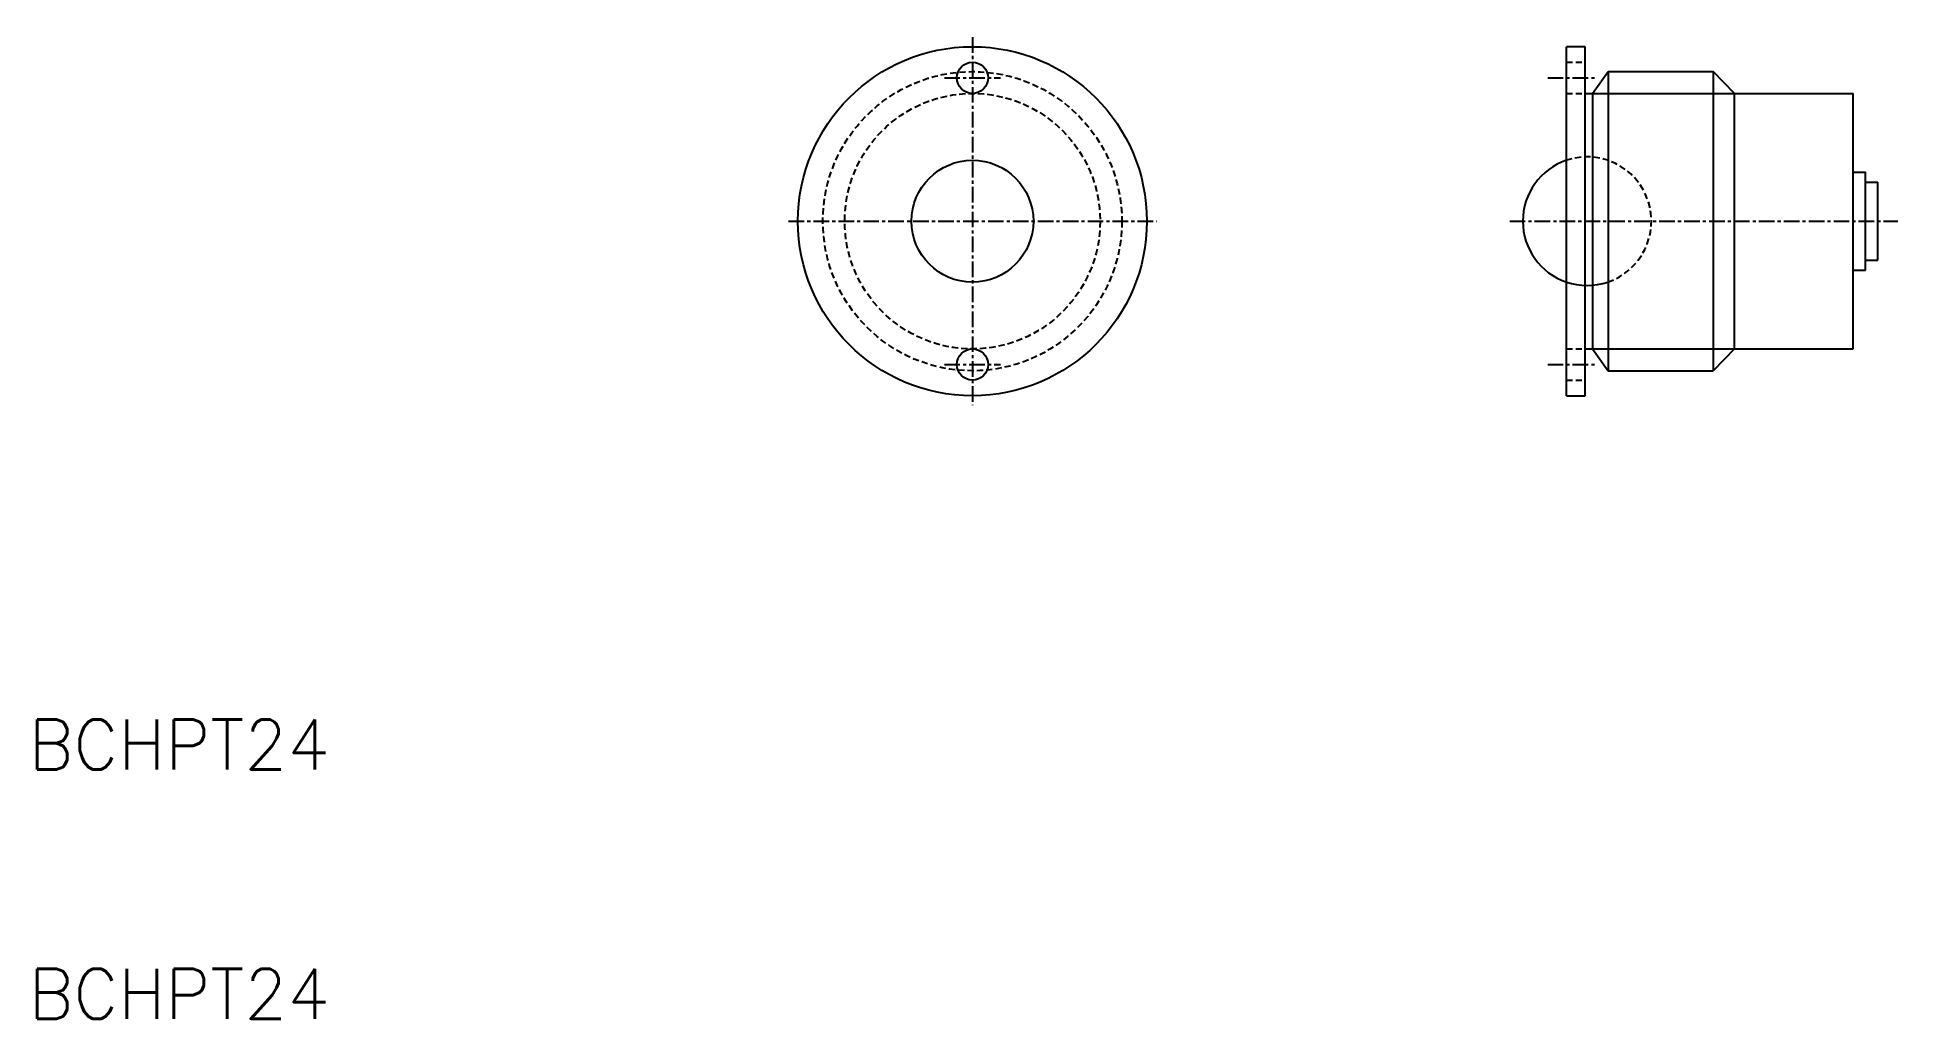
# Model space of a CAD drawing. Extents: x 11 to 160, y -117 to -38.
import ezdxf

# ---------------------------------------------------------------- set-up
doc = ezdxf.new("R2010")
doc.units = 0
doc.linetypes.add('CENTER', pattern=[2, 1.25, -0.25, 0.25, -0.25])
doc.linetypes.add('DASHED', pattern=[0.75, 0.5, -0.25])
doc.layers.get('0').update_dxf_attribs({"linetype": 'CONTINUOUS'})
doc.layers.add('CENTER', color=1, linetype='CENTER')
doc.styles.get("Standard").update_dxf_attribs({"font": 'txt.shx'})

msp = doc.modelspace()

# ---------------------------------------------------------------- linework, layer by layer
at = {"color": 7, "linetype": 'CONTINUOUS'}
for p, q in [((135.4, -38.85), (133.9, -38.85)), ((133.9, -66.85), (133.9, -38.85)), ((135.4, -66.85), (135.4, -38.85)), ((136, -42.6), (137.25, -40.85)), ((137.25, -40.85), (145.69, -40.85)), ((137.25, -40.85), (137.25, -64.85)), ((147.4, -42.6), (145.69, -40.85)), ((145.69, -40.85), (145.69, -64.85)), ((135.4, -42.6), (136, -42.6)), ((136, -42.6), (136, -63.1)), ((147.4, -63.1), (147.4, -42.6)), ((147.4, -42.6), (156.9, -42.6)), ((156.9, -63.1), (156.9, -42.6)), ((156.9, -48.92), (157.9, -48.92)), ((157.9, -56.78), (157.9, -48.92)), ((157.9, -49.72), (158.9, -49.72)), ((158.9, -55.98), (158.9, -49.72)), ((157.9, -55.98), (158.9, -55.98)), ((156.9, -56.78), (157.9, -56.78)), ((135.4, -63.1), (136, -63.1)), ((136, -63.1), (137.25, -64.85)), ((147.4, -63.1), (145.69, -64.85)), ((147.4, -63.1), (156.9, -63.1)), ((137.25, -64.85), (145.69, -64.85)), ((133.9, -66.85), (135.4, -66.85))]:
    msp.add_line(p, q, dxfattribs=at)
at = {"color": 3, "linetype": 'DASHED'}
for p, q in [((133.9, -40.1), (135.4, -40.1)), ((133.9, -42.6), (135.4, -42.6)), ((133.9, -63.1), (135.4, -63.1)), ((133.9, -65.6), (135.4, -65.6))]:
    msp.add_line(p, q, dxfattribs=at)
at = {"color": 3, "linetype": 'CONTINUOUS'}
for p, q in [((136, -42.6), (147.4, -42.6)), ((136, -63.1), (147.4, -63.1))]:
    msp.add_line(p, q, dxfattribs=at)
at = {"color": 7, "linetype": 'CONTINUOUS'}
for centre, radius in [((86.23, -52.85), 14), ((86.23, -41.35), 1.25), ((86.23, -52.85), 4.89), ((86.23, -64.35), 1.25)]:
    msp.add_circle(centre, radius, dxfattribs=at)
at = {"color": 3, "linetype": 'DASHED'}
for radius in [12, 10.25]:
    msp.add_circle((86.23, -52.85), radius, dxfattribs=at)
msp.add_arc((135.56, -52.85), 5.16, 288.7661, 108.7661, dxfattribs=at)
at = {"color": 7, "linetype": 'CONTINUOUS'}
msp.add_arc((135.56, -52.85), 5.16, 108.7661, 251.2339, dxfattribs=at)
at = {"color": 3}
msp.add_arc((135.56, -52.85), 5.16, 251.2339, 288.7661, dxfattribs=at)
at = {"layer": 'CENTER', "color": 1, "linetype": 'CENTER'}
for p, q in [((86.23, -38.09), (86.23, -67.6)), ((83.98, -41.35), (88.48, -41.35)), ((132.4, -41.35), (136.4, -41.35)), ((71.48, -52.85), (100.99, -52.85)), ((129.35, -52.85), (160.49, -52.85)), ((83.98, -64.35), (88.48, -64.35)), ((132.4, -64.35), (136.4, -64.35))]:
    msp.add_line(p, q, dxfattribs=at)

# ---------------------------------------------------------------- texts
at = {"color": 7, "linetype": 'CONTINUOUS'}
for p in [(10.49, -96.83), (10.49, -116.83)]:
    msp.add_text('BCHPT24', height=4, dxfattribs=at).set_placement(p)

doc.saveas('drawing.dxf')
